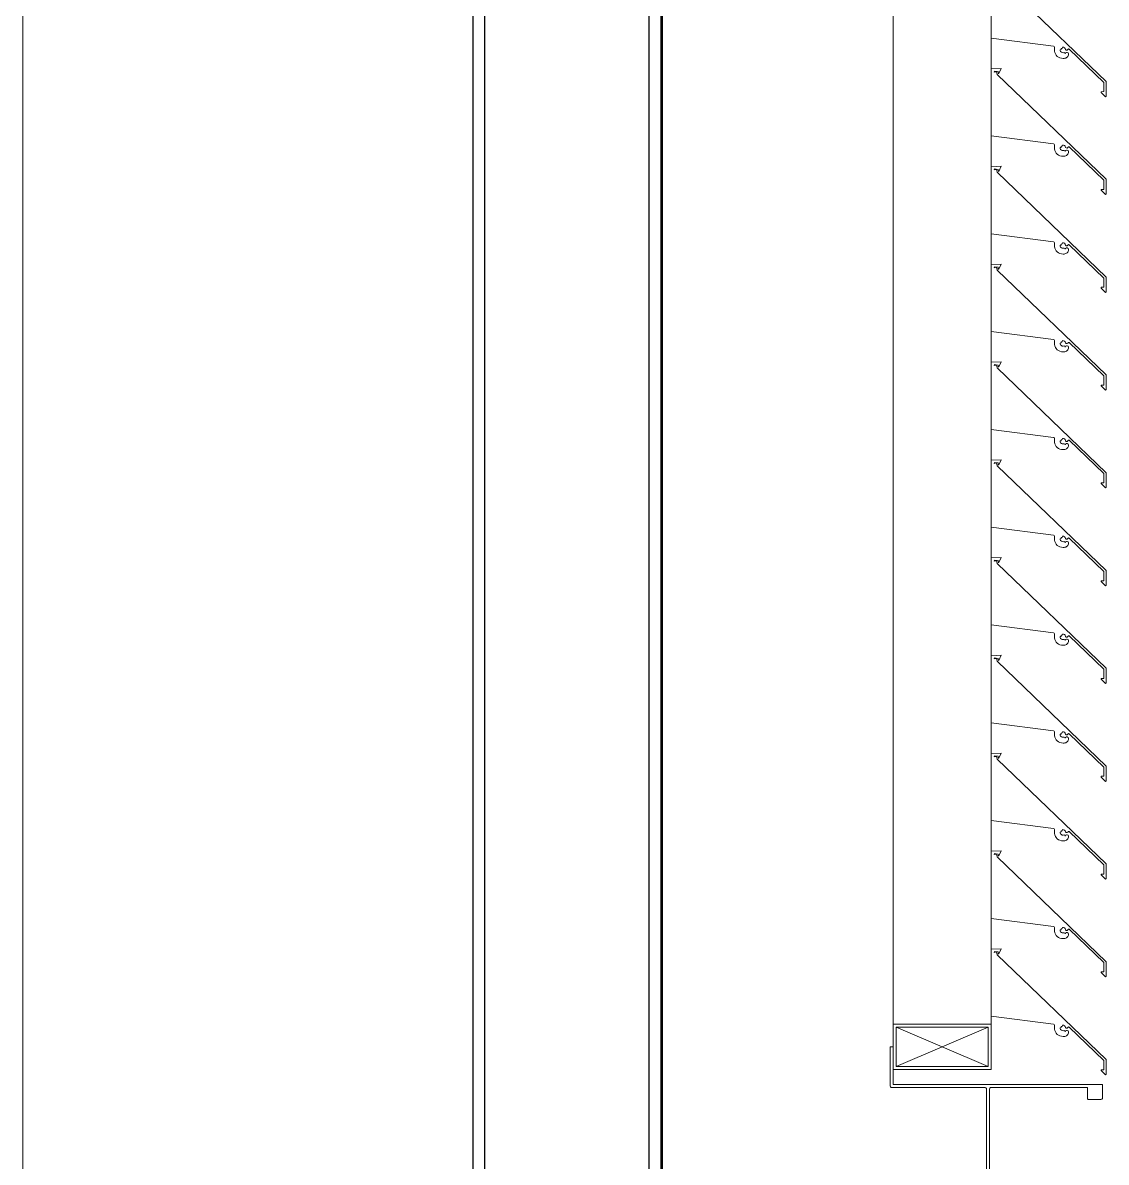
# Model space of a CAD drawing. Header units: millimetres. Extents: x -220592 to 404889, y -217665 to 38245.
# Drawn here: x 36174 to 36894, y -31621 to -30864 of the extents above; entities that cross this region are included whole.
import ezdxf

# ---------------------------------------------------------------- set-up
doc = ezdxf.new("R2010")
doc.units = ezdxf.units.MM
doc.set_wipeout_variables(frame=1)
doc.linetypes.add('XKITLINE00', pattern=[0])
for name, color, linetype in [('000 - 0_HIDE_OBJ_FRAMING_DEF_SUB_1', 7, 'Continuous'), ('000 - STRUCTURE_STEEL_FRAMING_SUB_COLOR_1', 7, 'Continuous'), ('000 - STRUCTURE_STEEL_FRAMING_SUB_COLOR_2', 7, 'Continuous'), ('000 - STRUCTURE_STEEL_FRAMING_WIPEOUT_', 7, 'Continuous')]:
    doc.layers.add(name, color=color, linetype=linetype)
doc.layers.add('Part', color=7, linetype='Continuous', lineweight=0)

# ---------------------------------------------------------------- blocks, each defined once
blk = doc.blocks.new('*A13478')
at = {"layer": 'Part', "color": 7, "linetype": 'XKITLINE00', "lineweight": 0}
for p, q in [((-82.318264, 199.406135), (-82.338264, 199.406132)), ((-82.338264, 199.406132), (-82.338218, 199.146132)), ((-82.31822, 199.156135), (-82.318264, 199.406135)), ((-82.338218, 199.146132), (-82.336532, 199.140576)), ((-82.336532, 199.140576), (-82.332043, 199.136894)), ((-82.332043, 199.136894), (-81.708216, 199.136241)), ((-80.92822, 199.156378), (-82.31822, 199.156135)), ((-81.708216, 199.136241), (-81.70266, 199.134557)), ((-81.70266, 199.134557), (-81.698977, 199.13007)), ((-81.698977, 199.13007), (-81.698215, 199.126243)), ((-81.698051, 198.186243), (-81.698215, 199.126243)), ((-81.678215, 199.126247), (-81.67653, 199.131803)), ((-81.677289, 198.18242), (-81.678215, 199.126247)), ((-81.67653, 199.131803), (-81.672043, 199.135487)), ((-81.672043, 199.135487), (-81.028216, 199.13636)), ((-81.028216, 199.13636), (-81.028204, 199.06636)), ((-80.928965, 199.062551), (-80.92822, 199.156378)), ((-81.028204, 199.06636), (-81.026518, 199.060805)), ((-81.026518, 199.060805), (-81.022029, 199.057122)), ((-81.022029, 199.057122), (-80.938203, 199.056376)), ((-80.938203, 199.056376), (-80.932647, 199.058062)), ((-80.932647, 199.058062), (-80.928965, 199.062551)), ((-81.023618, 198.254676), (-81.027301, 198.250187)), ((-81.018063, 198.256362), (-81.023618, 198.254676)), ((-80.934236, 198.255615), (-81.018063, 198.256362)), ((-80.929747, 198.251933), (-80.934236, 198.255615)), ((-81.699735, 198.180687), (-81.704222, 198.177003)), ((-81.698051, 198.186243), (-81.699735, 198.180687)), ((-81.673605, 198.177933), (-81.677289, 198.18242)), ((-81.027301, 198.250187), (-81.028049, 198.17636)), ((-80.928061, 198.246378), (-80.929747, 198.251933)), ((-80.928045, 198.156378), (-80.928061, 198.246378)), ((-82.337287, 198.169959), (-82.338002, 197.906132)), ((-82.333604, 198.174447), (-82.337287, 198.169959)), ((-82.328049, 198.176133), (-82.333604, 198.174447)), ((-81.704222, 198.177003), (-82.328049, 198.176133)), ((-82.318045, 198.156135), (-80.928045, 198.156378)), ((-82.318002, 197.906135), (-82.318045, 198.156135)), ((-81.668049, 198.176248), (-81.673605, 198.177933)), ((-81.028049, 198.17636), (-81.668049, 198.176248)), ((-82.338002, 197.906132), (-82.318002, 197.906135))]:
    blk.add_line(p, q, dxfattribs=at)
blk = doc.blocks.new('*A14878')
at = {"layer": 'Part', "color": 7, "linetype": 'XKITLINE00', "lineweight": 0}
for p, q in [((-81.668045, 199.556249), (-82.318045, 199.556249)), ((-82.318045, 199.556249), (-82.318045, 199.256249)), ((-81.668045, 199.256249), (-81.668045, 199.556249)), ((-82.298045, 199.276249), (-81.688045, 199.536249)), ((-82.298045, 199.536249), (-81.688045, 199.276249)), ((-82.298045, 199.276249), (-82.298045, 199.536249)), ((-82.298045, 199.536249), (-81.688045, 199.536249)), ((-81.688045, 199.536249), (-81.688045, 199.276249)), ((-82.318045, 199.256249), (-81.668045, 199.256249)), ((-81.688045, 199.276249), (-82.298045, 199.276249))]:
    blk.add_line(p, q, dxfattribs=at)
blk = doc.blocks.new('*A14888')
at = {"layer": 'Part', "color": 7, "linetype": 'XKITLINE00', "lineweight": 0}
for p, q in [((-81.668236, 206.556123), (-81.668243, 206.110453)), ((-81.60055, 206.558745), (-81.668236, 206.556123)), ((-81.648356, 206.534428), (-81.64632, 206.541001)), ((-81.63134, 206.537332), (-81.648356, 206.534428)), ((-81.64632, 206.541001), (-81.621337, 206.537861)), ((-81.628443, 206.518789), (-81.63134, 206.537332)), ((-80.903321, 205.822543), (-81.628443, 206.518789)), ((-81.621337, 206.537861), (-81.621208, 206.52567)), ((-81.621208, 206.52567), (-81.616085, 206.525258)), ((-81.616085, 206.525258), (-81.60055, 206.558745)), ((-81.668243, 206.110453), (-81.254237, 206.057423)), ((-81.254237, 206.057423), (-81.249162, 206.055233)), ((-81.249162, 206.055233), (-81.246025, 206.050681)), ((-81.245786, 206.045159), (-81.247272, 206.035025)), ((-81.247272, 206.035025), (-81.246897, 206.024789)), ((-81.246897, 206.024789), (-81.244674, 206.01479)), ((-81.246025, 206.050681), (-81.245786, 206.045159)), ((-81.244674, 206.01479), (-81.240676, 206.00536)), ((-81.240676, 206.00536), (-81.235036, 205.99681)), ((-81.235036, 205.99681), (-81.22794, 205.989423)), ((-81.22794, 205.989423), (-81.219624, 205.983445)), ((-81.219624, 205.983445), (-81.210361, 205.979072)), ((-81.210361, 205.979072), (-81.20046, 205.976449)), ((-81.209279, 206.033625), (-81.201573, 206.034731)), ((-81.20871, 206.027141), (-81.209279, 206.033625)), ((-81.205908, 206.021267), (-81.20871, 206.027141)), ((-81.201226, 206.016745), (-81.205908, 206.021267)), ((-81.202743, 206.041791), (-81.195578, 206.042735)), ((-81.201573, 206.034731), (-81.202743, 206.041791)), ((-81.195258, 206.014147), (-81.201226, 206.016745)), ((-81.195578, 206.042735), (-81.193256, 206.050125)), ((-81.188758, 206.013803), (-81.195258, 206.014147)), ((-81.193256, 206.050125), (-81.186584, 206.049703)), ((-81.18284, 206.014708), (-81.188758, 206.013803)), ((-81.186584, 206.049703), (-81.180508, 206.046913)), ((-81.178029, 206.012301), (-81.18284, 206.014708)), ((-81.180508, 206.046913), (-81.175841, 206.042126)), ((-81.175999, 206.00732), (-81.178029, 206.012301)), ((-81.17772, 205.976398), (-81.172219, 205.978117)), ((-81.173057, 206.012792), (-81.175999, 206.00732)), ((-81.175841, 206.042126), (-81.172727, 206.034553)), ((-81.1679, 206.01601), (-81.173057, 206.012792)), ((-81.172727, 206.034553), (-81.168544, 206.030396)), ((-81.172219, 205.978117), (-81.167149, 205.980857)), ((-81.168544, 206.030396), (-81.16265, 206.03019)), ((-81.161823, 206.015998), (-81.1679, 206.01601)), ((-81.167149, 205.980857), (-81.162695, 205.984515)), ((-81.162695, 205.984515), (-81.159024, 205.988958)), ((-81.16265, 206.03019), (-81.158186, 206.034044)), ((-81.156679, 206.012761), (-81.161823, 206.015998)), ((-81.159024, 205.988958), (-81.15627, 205.994021)), ((-81.158186, 206.034044), (-81.154531, 206.038671)), ((-81.154039, 206.007287), (-81.156679, 206.012761)), ((-81.15627, 205.994021), (-81.154535, 205.999517)), ((-81.154535, 205.999517), (-81.154039, 206.007287)), ((-81.154531, 206.038671), (-81.149372, 206.037579)), ((-81.149372, 206.037579), (-80.918356, 205.816176)), ((-81.20046, 205.976449), (-81.190247, 205.975664)), ((-81.190247, 205.975664), (-81.183448, 205.975762)), ((-81.183448, 205.975762), (-81.17772, 205.976398)), ((-80.936119, 205.754733), (-80.937204, 205.749812)), ((-80.918699, 205.75483), (-80.936119, 205.754733)), ((-80.918356, 205.816176), (-80.918699, 205.75483)), ((-80.903874, 205.723392), (-80.903321, 205.822543)), ((-80.937204, 205.749812), (-80.908555, 205.720923)), ((-80.908555, 205.720923), (-80.903874, 205.723392))]:
    blk.add_line(p, q, dxfattribs=at)
blk = doc.blocks.new('*A14889')
at = {"layer": 'Part', "color": 7, "linetype": 'XKITLINE00', "lineweight": 0}
for p, q in [((-81.668236, 205.906123), (-81.668243, 205.460453)), ((-81.60055, 205.908745), (-81.668236, 205.906123)), ((-81.616085, 205.875258), (-81.60055, 205.908745)), ((-81.648356, 205.884428), (-81.64632, 205.891001)), ((-81.63134, 205.887332), (-81.648356, 205.884428)), ((-81.64632, 205.891001), (-81.621337, 205.887861)), ((-81.628443, 205.868789), (-81.63134, 205.887332)), ((-80.903321, 205.172543), (-81.628443, 205.868789)), ((-81.621337, 205.887861), (-81.621208, 205.87567)), ((-81.621208, 205.87567), (-81.616085, 205.875258)), ((-81.668243, 205.460453), (-81.254237, 205.407423)), ((-81.254237, 205.407423), (-81.249162, 205.405233)), ((-81.249162, 205.405233), (-81.246025, 205.400681)), ((-81.245786, 205.395159), (-81.247272, 205.385025)), ((-81.247272, 205.385025), (-81.246897, 205.374789)), ((-81.246897, 205.374789), (-81.244674, 205.36479)), ((-81.246025, 205.400681), (-81.245786, 205.395159)), ((-81.209279, 205.383625), (-81.201573, 205.384731)), ((-81.20871, 205.377141), (-81.209279, 205.383625)), ((-81.205908, 205.371267), (-81.20871, 205.377141)), ((-81.202743, 205.391791), (-81.195578, 205.392735)), ((-81.201573, 205.384731), (-81.202743, 205.391791)), ((-81.195578, 205.392735), (-81.193256, 205.400125)), ((-81.193256, 205.400125), (-81.186584, 205.399703)), ((-81.186584, 205.399703), (-81.180508, 205.396913)), ((-81.180508, 205.396913), (-81.175841, 205.392126)), ((-81.175841, 205.392126), (-81.172727, 205.384553)), ((-81.172727, 205.384553), (-81.168544, 205.380396)), ((-81.168544, 205.380396), (-81.16265, 205.38019)), ((-81.16265, 205.38019), (-81.158186, 205.384044)), ((-81.158186, 205.384044), (-81.154531, 205.388671)), ((-81.154531, 205.388671), (-81.149372, 205.387579)), ((-81.149372, 205.387579), (-80.918356, 205.166176)), ((-81.244674, 205.36479), (-81.240676, 205.35536)), ((-81.240676, 205.35536), (-81.235036, 205.34681)), ((-81.235036, 205.34681), (-81.22794, 205.339423)), ((-81.22794, 205.339423), (-81.219624, 205.333445)), ((-81.219624, 205.333445), (-81.210361, 205.329072)), ((-81.210361, 205.329072), (-81.20046, 205.326449)), ((-81.201226, 205.366745), (-81.205908, 205.371267)), ((-81.195258, 205.364147), (-81.201226, 205.366745)), ((-81.20046, 205.326449), (-81.190247, 205.325664)), ((-81.188758, 205.363803), (-81.195258, 205.364147)), ((-81.190247, 205.325664), (-81.183448, 205.325762)), ((-81.18284, 205.364708), (-81.188758, 205.363803)), ((-81.183448, 205.325762), (-81.17772, 205.326398)), ((-81.178029, 205.362301), (-81.18284, 205.364708)), ((-81.175999, 205.35732), (-81.178029, 205.362301)), ((-81.17772, 205.326398), (-81.172219, 205.328117)), ((-81.173057, 205.362792), (-81.175999, 205.35732)), ((-81.1679, 205.36601), (-81.173057, 205.362792)), ((-81.172219, 205.328117), (-81.167149, 205.330857)), ((-81.161823, 205.365998), (-81.1679, 205.36601)), ((-81.167149, 205.330857), (-81.162695, 205.334515)), ((-81.162695, 205.334515), (-81.159024, 205.338958)), ((-81.156679, 205.362761), (-81.161823, 205.365998)), ((-81.159024, 205.338958), (-81.15627, 205.344021)), ((-81.154039, 205.357287), (-81.156679, 205.362761)), ((-81.15627, 205.344021), (-81.154535, 205.349517)), ((-81.154535, 205.349517), (-81.154039, 205.357287)), ((-80.918356, 205.166176), (-80.918699, 205.10483)), ((-80.903874, 205.073392), (-80.903321, 205.172543)), ((-80.936119, 205.104733), (-80.937204, 205.099812)), ((-80.937204, 205.099812), (-80.908555, 205.070923)), ((-80.918699, 205.10483), (-80.936119, 205.104733)), ((-80.908555, 205.070923), (-80.903874, 205.073392))]:
    blk.add_line(p, q, dxfattribs=at)
blk = doc.blocks.new('*A14890')
at = {"layer": 'Part', "color": 7, "linetype": 'XKITLINE00', "lineweight": 0}
for p, q in [((-81.668236, 205.256123), (-81.668243, 204.810453)), ((-81.60055, 205.258745), (-81.668236, 205.256123)), ((-81.648356, 205.234428), (-81.64632, 205.241001)), ((-81.63134, 205.237332), (-81.648356, 205.234428)), ((-81.64632, 205.241001), (-81.621337, 205.237861)), ((-81.628443, 205.218789), (-81.63134, 205.237332)), ((-81.621337, 205.237861), (-81.621208, 205.22567)), ((-81.621208, 205.22567), (-81.616085, 205.225258)), ((-81.616085, 205.225258), (-81.60055, 205.258745)), ((-80.903321, 204.522543), (-81.628443, 205.218789)), ((-81.668243, 204.810453), (-81.254237, 204.757423)), ((-81.254237, 204.757423), (-81.249162, 204.755233)), ((-81.249162, 204.755233), (-81.246025, 204.750681)), ((-81.245786, 204.745159), (-81.247272, 204.735025)), ((-81.247272, 204.735025), (-81.246897, 204.724789)), ((-81.246897, 204.724789), (-81.244674, 204.71479)), ((-81.246025, 204.750681), (-81.245786, 204.745159)), ((-81.244674, 204.71479), (-81.240676, 204.70536)), ((-81.240676, 204.70536), (-81.235036, 204.69681)), ((-81.235036, 204.69681), (-81.22794, 204.689423)), ((-81.209279, 204.733625), (-81.201573, 204.734731)), ((-81.20871, 204.727141), (-81.209279, 204.733625)), ((-81.205908, 204.721267), (-81.20871, 204.727141)), ((-81.201226, 204.716745), (-81.205908, 204.721267)), ((-81.202743, 204.741791), (-81.195578, 204.742735)), ((-81.201573, 204.734731), (-81.202743, 204.741791)), ((-81.195258, 204.714147), (-81.201226, 204.716745)), ((-81.195578, 204.742735), (-81.193256, 204.750125)), ((-81.188758, 204.713803), (-81.195258, 204.714147)), ((-81.193256, 204.750125), (-81.186584, 204.749703)), ((-81.18284, 204.714708), (-81.188758, 204.713803)), ((-81.186584, 204.749703), (-81.180508, 204.746913)), ((-81.178029, 204.712301), (-81.18284, 204.714708)), ((-81.180508, 204.746913), (-81.175841, 204.742126)), ((-81.175999, 204.70732), (-81.178029, 204.712301)), ((-81.173057, 204.712792), (-81.175999, 204.70732)), ((-81.175841, 204.742126), (-81.172727, 204.734553)), ((-81.1679, 204.71601), (-81.173057, 204.712792)), ((-81.172727, 204.734553), (-81.168544, 204.730396)), ((-81.168544, 204.730396), (-81.16265, 204.73019)), ((-81.161823, 204.715998), (-81.1679, 204.71601)), ((-81.16265, 204.73019), (-81.158186, 204.734044)), ((-81.156679, 204.712761), (-81.161823, 204.715998)), ((-81.159024, 204.688958), (-81.15627, 204.694021)), ((-81.158186, 204.734044), (-81.154531, 204.738671)), ((-81.154039, 204.707287), (-81.156679, 204.712761)), ((-81.15627, 204.694021), (-81.154535, 204.699517)), ((-81.154535, 204.699517), (-81.154039, 204.707287)), ((-81.154531, 204.738671), (-81.149372, 204.737579)), ((-81.149372, 204.737579), (-80.918356, 204.516176)), ((-81.22794, 204.689423), (-81.219624, 204.683445)), ((-81.219624, 204.683445), (-81.210361, 204.679072)), ((-81.210361, 204.679072), (-81.20046, 204.676449)), ((-81.20046, 204.676449), (-81.190247, 204.675664)), ((-81.190247, 204.675664), (-81.183448, 204.675762)), ((-81.183448, 204.675762), (-81.17772, 204.676398)), ((-81.17772, 204.676398), (-81.172219, 204.678117)), ((-81.172219, 204.678117), (-81.167149, 204.680857)), ((-81.167149, 204.680857), (-81.162695, 204.684515)), ((-81.162695, 204.684515), (-81.159024, 204.688958)), ((-80.918356, 204.516176), (-80.918699, 204.45483)), ((-80.903874, 204.423392), (-80.903321, 204.522543)), ((-80.936119, 204.454733), (-80.937204, 204.449812)), ((-80.937204, 204.449812), (-80.908555, 204.420923)), ((-80.918699, 204.45483), (-80.936119, 204.454733)), ((-80.908555, 204.420923), (-80.903874, 204.423392))]:
    blk.add_line(p, q, dxfattribs=at)
blk = doc.blocks.new('*A14891')
at = {"layer": 'Part', "color": 7, "linetype": 'XKITLINE00', "lineweight": 0}
for p, q in [((-81.668236, 204.606123), (-81.668243, 204.160453)), ((-81.60055, 204.608745), (-81.668236, 204.606123)), ((-81.648356, 204.584428), (-81.64632, 204.591001)), ((-81.63134, 204.587332), (-81.648356, 204.584428)), ((-81.64632, 204.591001), (-81.621337, 204.587861)), ((-81.628443, 204.568789), (-81.63134, 204.587332)), ((-80.903321, 203.872543), (-81.628443, 204.568789)), ((-81.621337, 204.587861), (-81.621208, 204.57567)), ((-81.621208, 204.57567), (-81.616085, 204.575258)), ((-81.616085, 204.575258), (-81.60055, 204.608745)), ((-81.668243, 204.160453), (-81.254237, 204.107423)), ((-81.254237, 204.107423), (-81.249162, 204.105233)), ((-81.249162, 204.105233), (-81.246025, 204.100681)), ((-81.245786, 204.095159), (-81.247272, 204.085025)), ((-81.247272, 204.085025), (-81.246897, 204.074789)), ((-81.246025, 204.100681), (-81.245786, 204.095159)), ((-81.209279, 204.083625), (-81.201573, 204.084731)), ((-81.202743, 204.091791), (-81.195578, 204.092735)), ((-81.201573, 204.084731), (-81.202743, 204.091791)), ((-81.195578, 204.092735), (-81.193256, 204.100125)), ((-81.193256, 204.100125), (-81.186584, 204.099703)), ((-81.186584, 204.099703), (-81.180508, 204.096913)), ((-81.180508, 204.096913), (-81.175841, 204.092126)), ((-81.175841, 204.092126), (-81.172727, 204.084553)), ((-81.158186, 204.084044), (-81.154531, 204.088671)), ((-81.154531, 204.088671), (-81.149372, 204.087579)), ((-81.149372, 204.087579), (-80.918356, 203.866176)), ((-81.246897, 204.074789), (-81.244674, 204.06479)), ((-81.244674, 204.06479), (-81.240676, 204.05536)), ((-81.240676, 204.05536), (-81.235036, 204.04681)), ((-81.235036, 204.04681), (-81.22794, 204.039423)), ((-81.22794, 204.039423), (-81.219624, 204.033445)), ((-81.219624, 204.033445), (-81.210361, 204.029072)), ((-81.210361, 204.029072), (-81.20046, 204.026449)), ((-81.20871, 204.077141), (-81.209279, 204.083625)), ((-81.205908, 204.071267), (-81.20871, 204.077141)), ((-81.201226, 204.066745), (-81.205908, 204.071267)), ((-81.195258, 204.064147), (-81.201226, 204.066745)), ((-81.20046, 204.026449), (-81.190247, 204.025664)), ((-81.188758, 204.063803), (-81.195258, 204.064147)), ((-81.190247, 204.025664), (-81.183448, 204.025762)), ((-81.18284, 204.064708), (-81.188758, 204.063803)), ((-81.183448, 204.025762), (-81.17772, 204.026398)), ((-81.178029, 204.062301), (-81.18284, 204.064708)), ((-81.175999, 204.05732), (-81.178029, 204.062301)), ((-81.17772, 204.026398), (-81.172219, 204.028117)), ((-81.173057, 204.062792), (-81.175999, 204.05732)), ((-81.1679, 204.06601), (-81.173057, 204.062792)), ((-81.172727, 204.084553), (-81.168544, 204.080396)), ((-81.172219, 204.028117), (-81.167149, 204.030857)), ((-81.168544, 204.080396), (-81.16265, 204.08019)), ((-81.161823, 204.065998), (-81.1679, 204.06601)), ((-81.167149, 204.030857), (-81.162695, 204.034515)), ((-81.162695, 204.034515), (-81.159024, 204.038958)), ((-81.16265, 204.08019), (-81.158186, 204.084044)), ((-81.156679, 204.062761), (-81.161823, 204.065998)), ((-81.159024, 204.038958), (-81.15627, 204.044021)), ((-81.154039, 204.057287), (-81.156679, 204.062761)), ((-81.15627, 204.044021), (-81.154535, 204.049517)), ((-81.154535, 204.049517), (-81.154039, 204.057287)), ((-80.918356, 203.866176), (-80.918699, 203.80483)), ((-80.903874, 203.773392), (-80.903321, 203.872543)), ((-80.936119, 203.804733), (-80.937204, 203.799812)), ((-80.937204, 203.799812), (-80.908555, 203.770923)), ((-80.918699, 203.80483), (-80.936119, 203.804733)), ((-80.908555, 203.770923), (-80.903874, 203.773392))]:
    blk.add_line(p, q, dxfattribs=at)
blk = doc.blocks.new('*A14892')
at = {"layer": 'Part', "color": 7, "linetype": 'XKITLINE00', "lineweight": 0}
for p, q in [((-81.668236, 203.956123), (-81.668243, 203.510453)), ((-81.60055, 203.958745), (-81.668236, 203.956123)), ((-81.648356, 203.934428), (-81.64632, 203.941001)), ((-81.63134, 203.937332), (-81.648356, 203.934428)), ((-81.64632, 203.941001), (-81.621337, 203.937861)), ((-81.628443, 203.918789), (-81.63134, 203.937332)), ((-81.621337, 203.937861), (-81.621208, 203.92567)), ((-81.616085, 203.925258), (-81.60055, 203.958745)), ((-80.903321, 203.222543), (-81.628443, 203.918789)), ((-81.621208, 203.92567), (-81.616085, 203.925258)), ((-81.668243, 203.510453), (-81.254237, 203.457423)), ((-81.254237, 203.457423), (-81.249162, 203.455233)), ((-81.249162, 203.455233), (-81.246025, 203.450681)), ((-81.245786, 203.445159), (-81.247272, 203.435025)), ((-81.247272, 203.435025), (-81.246897, 203.424789)), ((-81.246897, 203.424789), (-81.244674, 203.41479)), ((-81.246025, 203.450681), (-81.245786, 203.445159)), ((-81.244674, 203.41479), (-81.240676, 203.40536)), ((-81.240676, 203.40536), (-81.235036, 203.39681)), ((-81.209279, 203.433625), (-81.201573, 203.434731)), ((-81.20871, 203.427141), (-81.209279, 203.433625)), ((-81.205908, 203.421267), (-81.20871, 203.427141)), ((-81.201226, 203.416745), (-81.205908, 203.421267)), ((-81.202743, 203.441791), (-81.195578, 203.442735)), ((-81.201573, 203.434731), (-81.202743, 203.441791)), ((-81.195258, 203.414147), (-81.201226, 203.416745)), ((-81.195578, 203.442735), (-81.193256, 203.450125)), ((-81.188758, 203.413803), (-81.195258, 203.414147)), ((-81.193256, 203.450125), (-81.186584, 203.449703)), ((-81.18284, 203.414708), (-81.188758, 203.413803)), ((-81.186584, 203.449703), (-81.180508, 203.446913)), ((-81.178029, 203.412301), (-81.18284, 203.414708)), ((-81.180508, 203.446913), (-81.175841, 203.442126)), ((-81.175999, 203.40732), (-81.178029, 203.412301)), ((-81.173057, 203.412792), (-81.175999, 203.40732)), ((-81.175841, 203.442126), (-81.172727, 203.434553)), ((-81.1679, 203.41601), (-81.173057, 203.412792)), ((-81.172727, 203.434553), (-81.168544, 203.430396)), ((-81.168544, 203.430396), (-81.16265, 203.43019)), ((-81.161823, 203.415998), (-81.1679, 203.41601)), ((-81.16265, 203.43019), (-81.158186, 203.434044)), ((-81.156679, 203.412761), (-81.161823, 203.415998)), ((-81.158186, 203.434044), (-81.154531, 203.438671)), ((-81.154039, 203.407287), (-81.156679, 203.412761)), ((-81.154535, 203.399517), (-81.154039, 203.407287)), ((-81.154531, 203.438671), (-81.149372, 203.437579)), ((-81.149372, 203.437579), (-80.918356, 203.216176)), ((-81.235036, 203.39681), (-81.22794, 203.389423)), ((-81.22794, 203.389423), (-81.219624, 203.383445)), ((-81.219624, 203.383445), (-81.210361, 203.379072)), ((-81.210361, 203.379072), (-81.20046, 203.376449)), ((-81.20046, 203.376449), (-81.190247, 203.375664)), ((-81.190247, 203.375664), (-81.183448, 203.375762)), ((-81.183448, 203.375762), (-81.17772, 203.376398)), ((-81.17772, 203.376398), (-81.172219, 203.378117)), ((-81.172219, 203.378117), (-81.167149, 203.380857)), ((-81.167149, 203.380857), (-81.162695, 203.384515)), ((-81.162695, 203.384515), (-81.159024, 203.388958)), ((-81.159024, 203.388958), (-81.15627, 203.394021)), ((-81.15627, 203.394021), (-81.154535, 203.399517)), ((-80.918356, 203.216176), (-80.918699, 203.15483)), ((-80.903874, 203.123392), (-80.903321, 203.222543)), ((-80.936119, 203.154733), (-80.937204, 203.149812)), ((-80.937204, 203.149812), (-80.908555, 203.120923)), ((-80.918699, 203.15483), (-80.936119, 203.154733)), ((-80.908555, 203.120923), (-80.903874, 203.123392))]:
    blk.add_line(p, q, dxfattribs=at)
blk = doc.blocks.new('*A14893')
at = {"layer": 'Part', "color": 7, "linetype": 'XKITLINE00', "lineweight": 0}
for p, q in [((-81.668236, 203.306123), (-81.668243, 202.860453)), ((-81.60055, 203.308745), (-81.668236, 203.306123)), ((-81.648356, 203.284428), (-81.64632, 203.291001)), ((-81.63134, 203.287332), (-81.648356, 203.284428)), ((-81.64632, 203.291001), (-81.621337, 203.287861)), ((-81.628443, 203.268789), (-81.63134, 203.287332)), ((-80.903321, 202.572543), (-81.628443, 203.268789)), ((-81.621337, 203.287861), (-81.621208, 203.27567)), ((-81.621208, 203.27567), (-81.616085, 203.275258)), ((-81.616085, 203.275258), (-81.60055, 203.308745)), ((-81.668243, 202.860453), (-81.254237, 202.807423)), ((-81.254237, 202.807423), (-81.249162, 202.805233)), ((-81.249162, 202.805233), (-81.246025, 202.800681)), ((-81.246025, 202.800681), (-81.245786, 202.795159)), ((-81.195578, 202.792735), (-81.193256, 202.800125)), ((-81.193256, 202.800125), (-81.186584, 202.799703)), ((-81.186584, 202.799703), (-81.180508, 202.796913)), ((-81.245786, 202.795159), (-81.247272, 202.785025)), ((-81.247272, 202.785025), (-81.246897, 202.774789)), ((-81.246897, 202.774789), (-81.244674, 202.76479)), ((-81.244674, 202.76479), (-81.240676, 202.75536)), ((-81.240676, 202.75536), (-81.235036, 202.74681)), ((-81.235036, 202.74681), (-81.22794, 202.739423)), ((-81.22794, 202.739423), (-81.219624, 202.733445)), ((-81.219624, 202.733445), (-81.210361, 202.729072)), ((-81.210361, 202.729072), (-81.20046, 202.726449)), ((-81.209279, 202.783625), (-81.201573, 202.784731)), ((-81.20871, 202.777141), (-81.209279, 202.783625)), ((-81.205908, 202.771267), (-81.20871, 202.777141)), ((-81.201226, 202.766745), (-81.205908, 202.771267)), ((-81.202743, 202.791791), (-81.195578, 202.792735)), ((-81.201573, 202.784731), (-81.202743, 202.791791)), ((-81.195258, 202.764147), (-81.201226, 202.766745)), ((-81.20046, 202.726449), (-81.190247, 202.725664)), ((-81.188758, 202.763803), (-81.195258, 202.764147)), ((-81.190247, 202.725664), (-81.183448, 202.725762)), ((-81.18284, 202.764708), (-81.188758, 202.763803)), ((-81.183448, 202.725762), (-81.17772, 202.726398)), ((-81.178029, 202.762301), (-81.18284, 202.764708)), ((-81.180508, 202.796913), (-81.175841, 202.792126)), ((-81.175999, 202.75732), (-81.178029, 202.762301)), ((-81.17772, 202.726398), (-81.172219, 202.728117)), ((-81.173057, 202.762792), (-81.175999, 202.75732)), ((-81.175841, 202.792126), (-81.172727, 202.784553)), ((-81.1679, 202.76601), (-81.173057, 202.762792)), ((-81.172727, 202.784553), (-81.168544, 202.780396)), ((-81.172219, 202.728117), (-81.167149, 202.730857)), ((-81.168544, 202.780396), (-81.16265, 202.78019)), ((-81.161823, 202.765998), (-81.1679, 202.76601)), ((-81.167149, 202.730857), (-81.162695, 202.734515)), ((-81.162695, 202.734515), (-81.159024, 202.738958)), ((-81.16265, 202.78019), (-81.158186, 202.784044)), ((-81.156679, 202.762761), (-81.161823, 202.765998)), ((-81.159024, 202.738958), (-81.15627, 202.744021)), ((-81.158186, 202.784044), (-81.154531, 202.788671)), ((-81.154039, 202.757287), (-81.156679, 202.762761)), ((-81.15627, 202.744021), (-81.154535, 202.749517)), ((-81.154535, 202.749517), (-81.154039, 202.757287)), ((-81.154531, 202.788671), (-81.149372, 202.787579)), ((-81.149372, 202.787579), (-80.918356, 202.566176)), ((-80.903874, 202.473392), (-80.903321, 202.572543)), ((-80.936119, 202.504733), (-80.937204, 202.499812)), ((-80.937204, 202.499812), (-80.908555, 202.470923)), ((-80.918699, 202.50483), (-80.936119, 202.504733)), ((-80.918356, 202.566176), (-80.918699, 202.50483)), ((-80.908555, 202.470923), (-80.903874, 202.473392))]:
    blk.add_line(p, q, dxfattribs=at)
blk = doc.blocks.new('*A14894')
at = {"layer": 'Part', "color": 7, "linetype": 'XKITLINE00', "lineweight": 0}
for p, q in [((-81.668236, 202.656123), (-81.668243, 202.210453)), ((-81.60055, 202.658745), (-81.668236, 202.656123)), ((-81.616085, 202.625258), (-81.60055, 202.658745)), ((-81.648356, 202.634428), (-81.64632, 202.641001)), ((-81.63134, 202.637332), (-81.648356, 202.634428)), ((-81.64632, 202.641001), (-81.621337, 202.637861)), ((-81.628443, 202.618789), (-81.63134, 202.637332)), ((-80.903321, 201.922543), (-81.628443, 202.618789)), ((-81.621337, 202.637861), (-81.621208, 202.62567)), ((-81.621208, 202.62567), (-81.616085, 202.625258)), ((-81.668243, 202.210453), (-81.254237, 202.157423)), ((-81.254237, 202.157423), (-81.249162, 202.155233)), ((-81.249162, 202.155233), (-81.246025, 202.150681)), ((-81.245786, 202.145159), (-81.247272, 202.135025)), ((-81.247272, 202.135025), (-81.246897, 202.124789)), ((-81.246897, 202.124789), (-81.244674, 202.11479)), ((-81.246025, 202.150681), (-81.245786, 202.145159)), ((-81.209279, 202.133625), (-81.201573, 202.134731)), ((-81.20871, 202.127141), (-81.209279, 202.133625)), ((-81.205908, 202.121267), (-81.20871, 202.127141)), ((-81.201226, 202.116745), (-81.205908, 202.121267)), ((-81.202743, 202.141791), (-81.195578, 202.142735)), ((-81.201573, 202.134731), (-81.202743, 202.141791)), ((-81.195258, 202.114147), (-81.201226, 202.116745)), ((-81.195578, 202.142735), (-81.193256, 202.150125)), ((-81.193256, 202.150125), (-81.186584, 202.149703)), ((-81.186584, 202.149703), (-81.180508, 202.146913)), ((-81.180508, 202.146913), (-81.175841, 202.142126)), ((-81.175841, 202.142126), (-81.172727, 202.134553)), ((-81.1679, 202.11601), (-81.173057, 202.112792)), ((-81.172727, 202.134553), (-81.168544, 202.130396)), ((-81.168544, 202.130396), (-81.16265, 202.13019)), ((-81.161823, 202.115998), (-81.1679, 202.11601)), ((-81.16265, 202.13019), (-81.158186, 202.134044)), ((-81.156679, 202.112761), (-81.161823, 202.115998)), ((-81.158186, 202.134044), (-81.154531, 202.138671)), ((-81.154531, 202.138671), (-81.149372, 202.137579)), ((-81.149372, 202.137579), (-80.918356, 201.916176)), ((-81.244674, 202.11479), (-81.240676, 202.10536)), ((-81.240676, 202.10536), (-81.235036, 202.09681)), ((-81.235036, 202.09681), (-81.22794, 202.089423)), ((-81.22794, 202.089423), (-81.219624, 202.083445)), ((-81.219624, 202.083445), (-81.210361, 202.079072)), ((-81.210361, 202.079072), (-81.20046, 202.076449)), ((-81.20046, 202.076449), (-81.190247, 202.075664)), ((-81.188758, 202.113803), (-81.195258, 202.114147)), ((-81.190247, 202.075664), (-81.183448, 202.075762)), ((-81.18284, 202.114708), (-81.188758, 202.113803)), ((-81.183448, 202.075762), (-81.17772, 202.076398)), ((-81.178029, 202.112301), (-81.18284, 202.114708)), ((-81.175999, 202.10732), (-81.178029, 202.112301)), ((-81.17772, 202.076398), (-81.172219, 202.078117)), ((-81.173057, 202.112792), (-81.175999, 202.10732)), ((-81.172219, 202.078117), (-81.167149, 202.080857)), ((-81.167149, 202.080857), (-81.162695, 202.084515)), ((-81.162695, 202.084515), (-81.159024, 202.088958)), ((-81.159024, 202.088958), (-81.15627, 202.094021)), ((-81.154039, 202.107287), (-81.156679, 202.112761)), ((-81.15627, 202.094021), (-81.154535, 202.099517)), ((-81.154535, 202.099517), (-81.154039, 202.107287)), ((-80.918356, 201.916176), (-80.918699, 201.85483)), ((-80.903874, 201.823392), (-80.903321, 201.922543)), ((-80.936119, 201.854733), (-80.937204, 201.849812)), ((-80.937204, 201.849812), (-80.908555, 201.820923)), ((-80.918699, 201.85483), (-80.936119, 201.854733)), ((-80.908555, 201.820923), (-80.903874, 201.823392))]:
    blk.add_line(p, q, dxfattribs=at)
blk = doc.blocks.new('*A14895')
at = {"layer": 'Part', "color": 7, "linetype": 'XKITLINE00', "lineweight": 0}
for p, q in [((-81.668236, 202.006123), (-81.668243, 201.560453)), ((-81.60055, 202.008745), (-81.668236, 202.006123)), ((-81.648356, 201.984428), (-81.64632, 201.991001)), ((-81.63134, 201.987332), (-81.648356, 201.984428)), ((-81.64632, 201.991001), (-81.621337, 201.987861)), ((-81.628443, 201.968789), (-81.63134, 201.987332)), ((-80.903321, 201.272543), (-81.628443, 201.968789)), ((-81.621337, 201.987861), (-81.621208, 201.97567)), ((-81.621208, 201.97567), (-81.616085, 201.975258)), ((-81.616085, 201.975258), (-81.60055, 202.008745)), ((-81.668243, 201.560453), (-81.254237, 201.507423)), ((-81.254237, 201.507423), (-81.249162, 201.505233)), ((-81.249162, 201.505233), (-81.246025, 201.500681)), ((-81.245786, 201.495159), (-81.247272, 201.485025)), ((-81.247272, 201.485025), (-81.246897, 201.474789)), ((-81.246897, 201.474789), (-81.244674, 201.46479)), ((-81.246025, 201.500681), (-81.245786, 201.495159)), ((-81.244674, 201.46479), (-81.240676, 201.45536)), ((-81.240676, 201.45536), (-81.235036, 201.44681)), ((-81.235036, 201.44681), (-81.22794, 201.439423)), ((-81.22794, 201.439423), (-81.219624, 201.433445)), ((-81.209279, 201.483625), (-81.201573, 201.484731)), ((-81.20871, 201.477141), (-81.209279, 201.483625)), ((-81.205908, 201.471267), (-81.20871, 201.477141)), ((-81.201226, 201.466745), (-81.205908, 201.471267)), ((-81.202743, 201.491791), (-81.195578, 201.492735)), ((-81.201573, 201.484731), (-81.202743, 201.491791)), ((-81.195258, 201.464147), (-81.201226, 201.466745)), ((-81.195578, 201.492735), (-81.193256, 201.500125)), ((-81.188758, 201.463803), (-81.195258, 201.464147)), ((-81.193256, 201.500125), (-81.186584, 201.499703)), ((-81.18284, 201.464708), (-81.188758, 201.463803)), ((-81.186584, 201.499703), (-81.180508, 201.496913)), ((-81.178029, 201.462301), (-81.18284, 201.464708)), ((-81.180508, 201.496913), (-81.175841, 201.492126)), ((-81.175999, 201.45732), (-81.178029, 201.462301)), ((-81.173057, 201.462792), (-81.175999, 201.45732)), ((-81.175841, 201.492126), (-81.172727, 201.484553)), ((-81.1679, 201.46601), (-81.173057, 201.462792)), ((-81.172727, 201.484553), (-81.168544, 201.480396)), ((-81.168544, 201.480396), (-81.16265, 201.48019)), ((-81.161823, 201.465998), (-81.1679, 201.46601)), ((-81.167149, 201.430857), (-81.162695, 201.434515)), ((-81.162695, 201.434515), (-81.159024, 201.438958)), ((-81.16265, 201.48019), (-81.158186, 201.484044)), ((-81.156679, 201.462761), (-81.161823, 201.465998)), ((-81.159024, 201.438958), (-81.15627, 201.444021)), ((-81.158186, 201.484044), (-81.154531, 201.488671)), ((-81.154039, 201.457287), (-81.156679, 201.462761)), ((-81.15627, 201.444021), (-81.154535, 201.449517)), ((-81.154535, 201.449517), (-81.154039, 201.457287)), ((-81.154531, 201.488671), (-81.149372, 201.487579)), ((-81.149372, 201.487579), (-80.918356, 201.266176)), ((-81.219624, 201.433445), (-81.210361, 201.429072)), ((-81.210361, 201.429072), (-81.20046, 201.426449)), ((-81.20046, 201.426449), (-81.190247, 201.425664)), ((-81.190247, 201.425664), (-81.183448, 201.425762)), ((-81.183448, 201.425762), (-81.17772, 201.426398)), ((-81.17772, 201.426398), (-81.172219, 201.428117)), ((-81.172219, 201.428117), (-81.167149, 201.430857)), ((-80.918356, 201.266176), (-80.918699, 201.20483)), ((-80.903874, 201.173392), (-80.903321, 201.272543)), ((-80.936119, 201.204733), (-80.937204, 201.199812)), ((-80.937204, 201.199812), (-80.908555, 201.170923)), ((-80.918699, 201.20483), (-80.936119, 201.204733)), ((-80.908555, 201.170923), (-80.903874, 201.173392))]:
    blk.add_line(p, q, dxfattribs=at)
blk = doc.blocks.new('*A14896')
at = {"layer": 'Part', "color": 7, "linetype": 'XKITLINE00', "lineweight": 0}
for p, q in [((-81.60055, 201.358745), (-81.668236, 201.356123)), ((-81.616085, 201.325258), (-81.60055, 201.358745)), ((-81.668236, 201.356123), (-81.668243, 200.910453)), ((-81.648356, 201.334428), (-81.64632, 201.341001)), ((-81.63134, 201.337332), (-81.648356, 201.334428)), ((-81.64632, 201.341001), (-81.621337, 201.337861)), ((-81.628443, 201.318789), (-81.63134, 201.337332)), ((-80.903321, 200.622543), (-81.628443, 201.318789)), ((-81.621337, 201.337861), (-81.621208, 201.32567)), ((-81.621208, 201.32567), (-81.616085, 201.325258)), ((-81.668243, 200.910453), (-81.254237, 200.857423)), ((-81.254237, 200.857423), (-81.249162, 200.855233)), ((-81.249162, 200.855233), (-81.246025, 200.850681)), ((-81.245786, 200.845159), (-81.247272, 200.835025)), ((-81.247272, 200.835025), (-81.246897, 200.824789)), ((-81.246025, 200.850681), (-81.245786, 200.845159)), ((-81.209279, 200.833625), (-81.201573, 200.834731)), ((-81.20871, 200.827141), (-81.209279, 200.833625)), ((-81.202743, 200.841791), (-81.195578, 200.842735)), ((-81.201573, 200.834731), (-81.202743, 200.841791)), ((-81.195578, 200.842735), (-81.193256, 200.850125)), ((-81.193256, 200.850125), (-81.186584, 200.849703)), ((-81.186584, 200.849703), (-81.180508, 200.846913)), ((-81.180508, 200.846913), (-81.175841, 200.842126)), ((-81.175841, 200.842126), (-81.172727, 200.834553)), ((-81.172727, 200.834553), (-81.168544, 200.830396)), ((-81.168544, 200.830396), (-81.16265, 200.83019)), ((-81.16265, 200.83019), (-81.158186, 200.834044)), ((-81.158186, 200.834044), (-81.154531, 200.838671)), ((-81.154531, 200.838671), (-81.149372, 200.837579)), ((-81.149372, 200.837579), (-80.918356, 200.616176)), ((-81.246897, 200.824789), (-81.244674, 200.81479)), ((-81.244674, 200.81479), (-81.240676, 200.80536)), ((-81.240676, 200.80536), (-81.235036, 200.79681)), ((-81.235036, 200.79681), (-81.22794, 200.789423)), ((-81.22794, 200.789423), (-81.219624, 200.783445)), ((-81.219624, 200.783445), (-81.210361, 200.779072)), ((-81.210361, 200.779072), (-81.20046, 200.776449)), ((-81.205908, 200.821267), (-81.20871, 200.827141)), ((-81.201226, 200.816745), (-81.205908, 200.821267)), ((-81.195258, 200.814147), (-81.201226, 200.816745)), ((-81.20046, 200.776449), (-81.190247, 200.775664)), ((-81.188758, 200.813803), (-81.195258, 200.814147)), ((-81.190247, 200.775664), (-81.183448, 200.775762)), ((-81.18284, 200.814708), (-81.188758, 200.813803)), ((-81.183448, 200.775762), (-81.17772, 200.776398)), ((-81.178029, 200.812301), (-81.18284, 200.814708)), ((-81.175999, 200.80732), (-81.178029, 200.812301)), ((-81.17772, 200.776398), (-81.172219, 200.778117)), ((-81.173057, 200.812792), (-81.175999, 200.80732)), ((-81.1679, 200.81601), (-81.173057, 200.812792)), ((-81.172219, 200.778117), (-81.167149, 200.780857)), ((-81.161823, 200.815998), (-81.1679, 200.81601)), ((-81.167149, 200.780857), (-81.162695, 200.784515)), ((-81.162695, 200.784515), (-81.159024, 200.788958)), ((-81.156679, 200.812761), (-81.161823, 200.815998)), ((-81.159024, 200.788958), (-81.15627, 200.794021)), ((-81.154039, 200.807287), (-81.156679, 200.812761)), ((-81.15627, 200.794021), (-81.154535, 200.799517)), ((-81.154535, 200.799517), (-81.154039, 200.807287)), ((-80.918356, 200.616176), (-80.918699, 200.55483)), ((-80.903874, 200.523392), (-80.903321, 200.622543)), ((-80.936119, 200.554733), (-80.937204, 200.549812)), ((-80.937204, 200.549812), (-80.908555, 200.520923)), ((-80.918699, 200.55483), (-80.936119, 200.554733)), ((-80.908555, 200.520923), (-80.903874, 200.523392))]:
    blk.add_line(p, q, dxfattribs=at)
blk = doc.blocks.new('*A14897')
at = {"layer": 'Part', "color": 7, "linetype": 'XKITLINE00', "lineweight": 0}
for p, q in [((-81.668236, 200.706123), (-81.668243, 200.260453)), ((-81.60055, 200.708745), (-81.668236, 200.706123)), ((-81.648356, 200.684428), (-81.64632, 200.691001)), ((-81.63134, 200.687332), (-81.648356, 200.684428)), ((-81.64632, 200.691001), (-81.621337, 200.687861)), ((-81.628443, 200.668789), (-81.63134, 200.687332)), ((-81.621337, 200.687861), (-81.621208, 200.67567)), ((-81.616085, 200.675258), (-81.60055, 200.708745)), ((-80.903321, 199.972543), (-81.628443, 200.668789)), ((-81.621208, 200.67567), (-81.616085, 200.675258)), ((-81.668243, 200.260453), (-81.254237, 200.207423)), ((-81.254237, 200.207423), (-81.249162, 200.205233)), ((-81.249162, 200.205233), (-81.246025, 200.200681)), ((-81.245786, 200.195159), (-81.247272, 200.185025)), ((-81.247272, 200.185025), (-81.246897, 200.174789)), ((-81.246897, 200.174789), (-81.244674, 200.16479)), ((-81.246025, 200.200681), (-81.245786, 200.195159)), ((-81.244674, 200.16479), (-81.240676, 200.15536)), ((-81.240676, 200.15536), (-81.235036, 200.14681)), ((-81.209279, 200.183625), (-81.201573, 200.184731)), ((-81.20871, 200.177141), (-81.209279, 200.183625)), ((-81.205908, 200.171267), (-81.20871, 200.177141)), ((-81.201226, 200.166745), (-81.205908, 200.171267)), ((-81.202743, 200.191791), (-81.195578, 200.192735)), ((-81.201573, 200.184731), (-81.202743, 200.191791)), ((-81.195258, 200.164147), (-81.201226, 200.166745)), ((-81.195578, 200.192735), (-81.193256, 200.200125)), ((-81.188758, 200.163803), (-81.195258, 200.164147)), ((-81.193256, 200.200125), (-81.186584, 200.199703)), ((-81.18284, 200.164708), (-81.188758, 200.163803)), ((-81.186584, 200.199703), (-81.180508, 200.196913)), ((-81.178029, 200.162301), (-81.18284, 200.164708)), ((-81.180508, 200.196913), (-81.175841, 200.192126)), ((-81.175999, 200.15732), (-81.178029, 200.162301)), ((-81.173057, 200.162792), (-81.175999, 200.15732)), ((-81.175841, 200.192126), (-81.172727, 200.184553)), ((-81.1679, 200.16601), (-81.173057, 200.162792)), ((-81.172727, 200.184553), (-81.168544, 200.180396)), ((-81.168544, 200.180396), (-81.16265, 200.18019)), ((-81.161823, 200.165998), (-81.1679, 200.16601)), ((-81.16265, 200.18019), (-81.158186, 200.184044)), ((-81.156679, 200.162761), (-81.161823, 200.165998)), ((-81.158186, 200.184044), (-81.154531, 200.188671)), ((-81.154039, 200.157287), (-81.156679, 200.162761)), ((-81.15627, 200.144021), (-81.154535, 200.149517)), ((-81.154535, 200.149517), (-81.154039, 200.157287)), ((-81.154531, 200.188671), (-81.149372, 200.187579)), ((-81.149372, 200.187579), (-80.918356, 199.966176)), ((-81.235036, 200.14681), (-81.22794, 200.139423)), ((-81.22794, 200.139423), (-81.219624, 200.133445)), ((-81.219624, 200.133445), (-81.210361, 200.129072)), ((-81.210361, 200.129072), (-81.20046, 200.126449)), ((-81.20046, 200.126449), (-81.190247, 200.125664)), ((-81.190247, 200.125664), (-81.183448, 200.125762)), ((-81.183448, 200.125762), (-81.17772, 200.126398)), ((-81.17772, 200.126398), (-81.172219, 200.128117)), ((-81.172219, 200.128117), (-81.167149, 200.130857)), ((-81.167149, 200.130857), (-81.162695, 200.134515)), ((-81.162695, 200.134515), (-81.159024, 200.138958)), ((-81.159024, 200.138958), (-81.15627, 200.144021)), ((-80.918356, 199.966176), (-80.918699, 199.90483)), ((-80.903874, 199.873392), (-80.903321, 199.972543)), ((-80.936119, 199.904733), (-80.937204, 199.899812)), ((-80.937204, 199.899812), (-80.908555, 199.870923)), ((-80.918699, 199.90483), (-80.936119, 199.904733)), ((-80.908555, 199.870923), (-80.903874, 199.873392))]:
    blk.add_line(p, q, dxfattribs=at)
blk = doc.blocks.new('*A14898')
at = {"layer": 'Part', "color": 7, "linetype": 'XKITLINE00', "lineweight": 0}
for p, q in [((-81.668236, 200.056123), (-81.668243, 199.610453)), ((-81.60055, 200.058745), (-81.668236, 200.056123)), ((-81.648356, 200.034428), (-81.64632, 200.041001)), ((-81.63134, 200.037332), (-81.648356, 200.034428)), ((-81.64632, 200.041001), (-81.621337, 200.037861)), ((-81.628443, 200.018789), (-81.63134, 200.037332)), ((-80.903321, 199.322543), (-81.628443, 200.018789)), ((-81.621337, 200.037861), (-81.621208, 200.02567)), ((-81.621208, 200.02567), (-81.616085, 200.025258)), ((-81.616085, 200.025258), (-81.60055, 200.058745)), ((-81.668243, 199.610453), (-81.254237, 199.557423)), ((-81.254237, 199.557423), (-81.249162, 199.555233)), ((-81.249162, 199.555233), (-81.246025, 199.550681)), ((-81.245786, 199.545159), (-81.247272, 199.535025)), ((-81.246025, 199.550681), (-81.245786, 199.545159)), ((-81.202743, 199.541791), (-81.195578, 199.542735)), ((-81.201573, 199.534731), (-81.202743, 199.541791)), ((-81.195578, 199.542735), (-81.193256, 199.550125)), ((-81.193256, 199.550125), (-81.186584, 199.549703)), ((-81.186584, 199.549703), (-81.180508, 199.546913)), ((-81.180508, 199.546913), (-81.175841, 199.542126)), ((-81.175841, 199.542126), (-81.172727, 199.534553)), ((-81.247272, 199.535025), (-81.246897, 199.524789)), ((-81.246897, 199.524789), (-81.244674, 199.51479)), ((-81.244674, 199.51479), (-81.240676, 199.50536)), ((-81.240676, 199.50536), (-81.235036, 199.49681)), ((-81.235036, 199.49681), (-81.22794, 199.489423)), ((-81.22794, 199.489423), (-81.219624, 199.483445)), ((-81.219624, 199.483445), (-81.210361, 199.479072)), ((-81.210361, 199.479072), (-81.20046, 199.476449)), ((-81.209279, 199.533625), (-81.201573, 199.534731)), ((-81.20871, 199.527141), (-81.209279, 199.533625)), ((-81.205908, 199.521267), (-81.20871, 199.527141)), ((-81.201226, 199.516745), (-81.205908, 199.521267)), ((-81.195258, 199.514147), (-81.201226, 199.516745)), ((-81.20046, 199.476449), (-81.190247, 199.475664)), ((-81.188758, 199.513803), (-81.195258, 199.514147)), ((-81.190247, 199.475664), (-81.183448, 199.475762)), ((-81.18284, 199.514708), (-81.188758, 199.513803)), ((-81.183448, 199.475762), (-81.17772, 199.476398)), ((-81.178029, 199.512301), (-81.18284, 199.514708)), ((-81.175999, 199.50732), (-81.178029, 199.512301)), ((-81.17772, 199.476398), (-81.172219, 199.478117)), ((-81.173057, 199.512792), (-81.175999, 199.50732)), ((-81.1679, 199.51601), (-81.173057, 199.512792)), ((-81.172727, 199.534553), (-81.168544, 199.530396)), ((-81.172219, 199.478117), (-81.167149, 199.480857)), ((-81.168544, 199.530396), (-81.16265, 199.53019)), ((-81.161823, 199.515998), (-81.1679, 199.51601)), ((-81.167149, 199.480857), (-81.162695, 199.484515)), ((-81.162695, 199.484515), (-81.159024, 199.488958)), ((-81.16265, 199.53019), (-81.158186, 199.534044)), ((-81.156679, 199.512761), (-81.161823, 199.515998)), ((-81.159024, 199.488958), (-81.15627, 199.494021)), ((-81.158186, 199.534044), (-81.154531, 199.538671)), ((-81.154039, 199.507287), (-81.156679, 199.512761)), ((-81.15627, 199.494021), (-81.154535, 199.499517)), ((-81.154535, 199.499517), (-81.154039, 199.507287)), ((-81.154531, 199.538671), (-81.149372, 199.537579)), ((-81.149372, 199.537579), (-80.918356, 199.316176)), ((-80.918356, 199.316176), (-80.918699, 199.25483)), ((-80.903874, 199.223392), (-80.903321, 199.322543)), ((-80.936119, 199.254733), (-80.937204, 199.249812)), ((-80.937204, 199.249812), (-80.908555, 199.220923)), ((-80.918699, 199.25483), (-80.936119, 199.254733)), ((-80.908555, 199.220923), (-80.903874, 199.223392))]:
    blk.add_line(p, q, dxfattribs=at)
blk = doc.blocks.new('*A14899')
at = {"layer": 'Part', "color": 7, "linetype": 'XKITLINE00', "lineweight": 0}
for p, q in [((-82.318045, 199.556249), (-82.318045, 212.756135)), ((-81.668045, 212.406131), (-81.668045, 212.610427)), ((-81.668045, 211.756131), (-81.668045, 211.960427)), ((-81.668045, 211.106131), (-81.668045, 211.310427)), ((-81.668045, 210.456131), (-81.668045, 210.660427)), ((-81.668045, 209.806131), (-81.668045, 210.010427)), ((-81.668045, 209.156131), (-81.668045, 209.360427)), ((-81.668045, 208.506131), (-81.668045, 208.710427)), ((-81.668045, 207.856131), (-81.668045, 208.060427)), ((-81.668045, 207.206131), (-81.668045, 207.410427)), ((-81.668045, 206.556131), (-81.668045, 206.760427)), ((-81.668045, 205.906131), (-81.668045, 206.110427)), ((-81.668045, 205.256131), (-81.668045, 205.460427)), ((-81.668045, 204.606131), (-81.668045, 204.810427)), ((-81.668045, 203.956131), (-81.668045, 204.160427)), ((-81.668045, 203.306131), (-81.668045, 203.510427)), ((-81.668045, 202.656131), (-81.668045, 202.860427)), ((-81.668045, 202.006131), (-81.668045, 202.210427)), ((-81.668045, 201.356131), (-81.668045, 201.560427)), ((-81.668045, 200.706131), (-81.668045, 200.910427)), ((-81.668045, 200.056131), (-81.668045, 200.260427)), ((-81.668045, 199.556249), (-81.668045, 199.610427))]:
    blk.add_line(p, q, dxfattribs=at)
blk = doc.blocks.new('*A13472')
at = {"layer": '000 - 0_HIDE_OBJ_FRAMING_DEF_SUB_1', "color": 7, "linetype": 'XKITLINE00', "lineweight": 0}
blk.add_line((-87.063349, 184.690405), (-87.063349, 212.690805), dxfattribs=at)
blk = doc.blocks.new('*A13477')
at = {"layer": '000 - 0_HIDE_OBJ_FRAMING_DEF_SUB_1', "color": 7, "linetype": 'XKITLINE00', "lineweight": 0}
for p, q in [((-83.983213, 184.940805), (-83.983213, 212.190805)), ((-82.893213, 184.940805), (-82.893213, 212.190805)), ((-82.813213, 184.940805), (-82.813213, 212.190805)), ((-84.063213, 188.690805), (-84.063213, 208.690805))]:
    blk.add_line(p, q, dxfattribs=at)
blk = doc.blocks.new('W-1-PP18-ST_20260402-011103_LOWER_PL')
at = {"layer": '000 - 0_HIDE_OBJ_FRAMING_DEF_SUB_1', "color": 7, "lineweight": 0, "xscale": 100, "yscale": 100, "zscale": 100}
for name in ['*A13472', '*A13477']:
    blk.add_blockref(name, (17759.3349, -35779.0805), dxfattribs=at)
blk = doc.blocks.new('*U17515')
at = {"color": 7}
blk.add_wipeout([(0, 0), (0, 125), (2725, 125), (2725, 0)], dxfattribs=at).dxf.layer = '000 - STRUCTURE_STEEL_FRAMING_WIPEOUT_'
at = {"layer": '000 - STRUCTURE_STEEL_FRAMING_SUB_COLOR_1', "color": 7}
for points in [[(0, 125), (0, 117), (2725, 117), (2725, 125)], [(0, 0), (0, 8), (2725, 8), (2725, 0)]]:
    blk.add_lwpolyline(points, close=True, dxfattribs=at)
at = {"layer": '000 - STRUCTURE_STEEL_FRAMING_SUB_COLOR_2', "color": 7}
blk.add_lwpolyline([(0, 0), (0, 125), (2725, 125), (2725, 0)], close=True, dxfattribs=at)
blk = doc.blocks.new('W-1-PP18-ST_20260402-014810LOPL_MAIN_ST')
at = {"color": 7, "xscale": -1, "rotation": 270}
blk.add_blockref('*U17515', (9352, -17285), dxfattribs=at)

msp = doc.modelspace()

# ---------------------------------------------------------------- block references
at = {"color": 7, "lineweight": 0, "xscale": 100, "yscale": 100, "zscale": 100}
for name in ['*A14899', '*A14888', '*A14889', '*A14890', '*A14891', '*A14892', '*A14893', '*A14894', '*A14895', '*A14896', '*A14897', '*A14898', '*A14878', '*A13478']:
    msp.add_blockref(name, (44984.4833, -51484.8507), dxfattribs=at)

# ---------------------------------------------------------------- next in the draw order: block references
at = {"layer": 'Defpoints', "color": 7}
msp.add_blockref('W-1-PP18-ST_20260402-011103_LOWER_PL', (27121.4984, -15705.7702), dxfattribs=at)

# ---------------------------------------------------------------- next in the draw order: block references
msp.add_blockref('W-1-PP18-ST_20260402-014810LOPL_MAIN_ST', (27121.4984, -15705.7702), dxfattribs=at)

doc.saveas('drawing.dxf')
